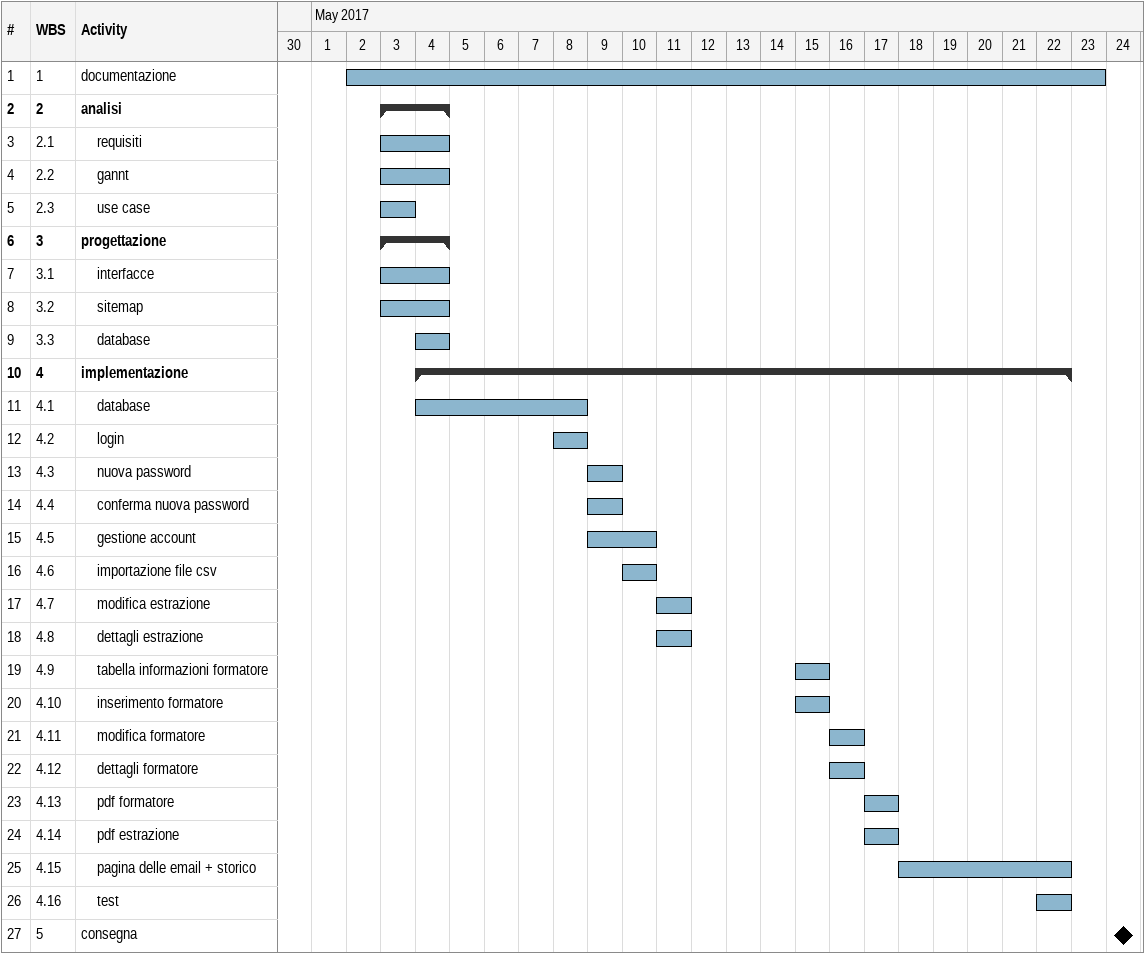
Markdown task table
| ID | WBS | Task | Start | Finish |
|---|---|---|---|---|
| 1 | 1 | documentazione | 2017-05-02 | 2017-05-23 |
| 2 | 2 | **analisi** | 2017-05-03 | 2017-05-04 |
| 3 | 2.1 | requisiti | 2017-05-03 | 2017-05-04 |
| 4 | 2.2 | gannt | 2017-05-03 | 2017-05-04 |
| 5 | 2.3 | use case | 2017-05-03 | 2017-05-03 |
| 6 | 3 | **progettazione** | 2017-05-03 | 2017-05-04 |
| 7 | 3.1 | interfacce | 2017-05-03 | 2017-05-04 |
| 8 | 3.2 | sitemap | 2017-05-03 | 2017-05-04 |
| 9 | 3.3 | database | 2017-05-04 | 2017-05-04 |
| 10 | 4 | **implementazione** | 2017-05-04 | 2017-05-22 |
| 11 | 4.1 | database | 2017-05-04 | 2017-05-08 |
| 12 | 4.2 | login | 2017-05-08 | 2017-05-08 |
| 13 | 4.3 | nuova password | 2017-05-09 | 2017-05-09 |
| 14 | 4.4 | conferma nuova password | 2017-05-09 | 2017-05-09 |
| 15 | 4.5 | gestione account | 2017-05-09 | 2017-05-10 |
| 16 | 4.6 | importazione file csv | 2017-05-10 | 2017-05-10 |
| 17 | 4.7 | modifica estrazione | 2017-05-11 | 2017-05-11 |
| 18 | 4.8 | dettagli estrazione | 2017-05-11 | 2017-05-11 |
| 19 | 4.9 | tabella informazioni formatore | 2017-05-15 | 2017-05-15 |
| 20 | 4.10 | inserimento formatore | 2017-05-15 | 2017-05-15 |
| 21 | 4.11 | modifica formatore | 2017-05-16 | 2017-05-16 |
| 22 | 4.12 | dettagli formatore | 2017-05-16 | 2017-05-16 |
| 23 | 4.13 | pdf formatore | 2017-05-17 | 2017-05-17 |
| 24 | 4.14 | pdf estrazione | 2017-05-17 | 2017-05-17 |
| 25 | 4.15 | pagina delle email + storico | 2017-05-18 | 2017-05-22 |
| 26 | 4.16 | test | 2017-05-22 | 2017-05-22 |
| 27 | 5 | consegna (milestone) | 2017-05-24 | 2017-05-24 |
